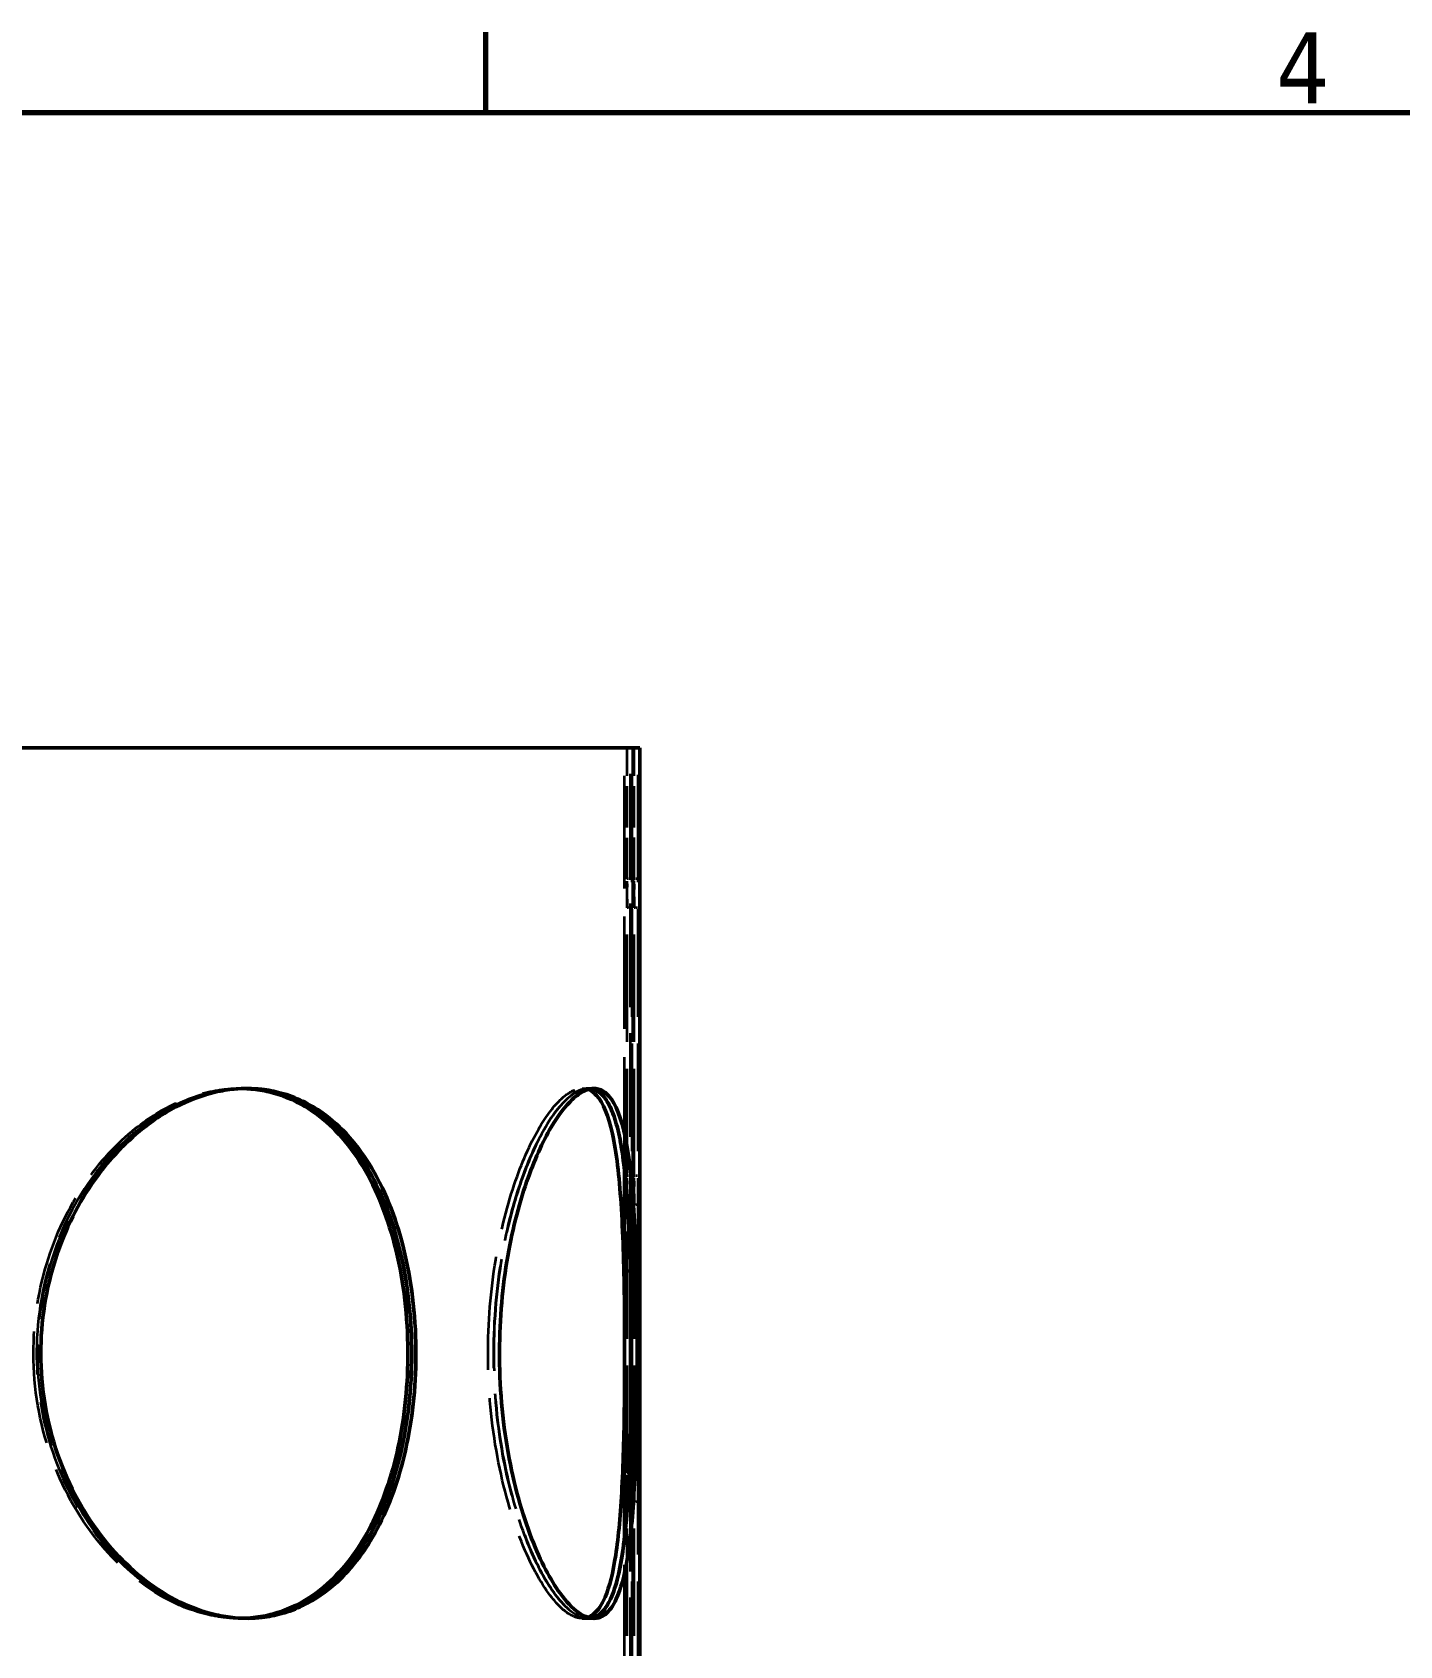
# Model space of a CAD drawing. Header units: millimetres. Extents: x 0 to 2100, y 0 to 1485.
# Drawn here: x 602.7 to 896.2, y 1105.9 to 1452.2 of the extents above; entities that cross this region are included whole.
import ezdxf

# ---------------------------------------------------------------- set-up
doc = ezdxf.new("R2010")
doc.units = ezdxf.units.MM
doc.header["$LTSCALE"] = 5
doc.linetypes.add('DASHED', pattern=[0.2067, 0.1654, -0.0413])
for name, color, linetype, lineweight in [('Border (ANSI)', 7, 'Continuous', 70), ('Hidden (ANSI)', 7, 'DASHED', 35), ('Symbol (ANSI)', 7, 'Continuous', 25), ('Visible (ANSI)', 7, 'Continuous', 50)]:
    doc.layers.add(name, color=color, linetype=linetype, lineweight=lineweight)
doc.styles.add('Note Text (ANSI)', font='tahoma.ttf')
doc.dimstyles.new('Default - mm (ANSI)$7', dxfattribs={"dimscale": 5, "dimtxt": 3.048, "dimasz": 2.5, "dimexe": 3.175, "dimexo": 1.6002, "dimgap": 0.8, "dimtad": 0, "dimtoh": 1, "dimrnd": 1e-08, "dimzin": 4, "dimdsep": 46, "dimtxsty": 'Note Text (ANSI)', "dimcen": 0.09, "dimdle": 10, "dimclrd": 256, "dimclre": 256, "dimclrt": 256, "dimadec": 1, "dimazin": 1, "dimtfac": 1, "dimtofl": 0, "dimtmove": 0, "dimatfit": 3, "dimfxl": 1, "dimtolj": 1, "dimtzin": 4, "dimlwd": -1, "dimlwe": -1, "dimarcsym": 0})

# ---------------------------------------------------------------- blocks, each defined once
blk = doc.blocks.new('Borders Default Border')
at = {"layer": 'Border (ANSI)'}
blk.add_line((140, 287), (140, 290.448), dxfattribs=at)
at = {"layer": 'Border (ANSI)', "flags": 128}
blk.add_lwpolyline([(10, 10), (10, 287), (410, 287), (410, 10), (10, 10)], dxfattribs=at)
at = {"layer": 'Border (ANSI)', "insert": (173.937, 287.4), "char_height": 3.048, "attachment_point": 7, "style": 'Note Text (ANSI)'}
blk.add_mtext('4', dxfattribs=at)

msp = doc.modelspace()

# ---------------------------------------------------------------- linework, layer by layer
at = {"layer": 'Hidden (ANSI)', "ltscale": 29.197418}
msp.add_line((729.805, 1208.094), (729.805, 1298.621), dxfattribs=at)
at = {"layer": 'Hidden (ANSI)', "ltscale": 10.730907}
msp.add_line((730.332, 1270.451), (730.332, 1298.621), dxfattribs=at)
at = {"layer": 'Hidden (ANSI)', "ltscale": 26.933689}
msp.add_line((731.053, 1187.277), (731.053, 1298.621), dxfattribs=at)
at = {"layer": 'Hidden (ANSI)', "ltscale": 27.928047}
for p, q in [((731.449, 981.121), (731.449, 1298.621)), ((732.697, 981.121), (732.697, 1298.621))]:
    msp.add_line(p, q, dxfattribs=at)
at = {"layer": 'Hidden (ANSI)', "ltscale": 10.731099}
msp.add_line((731.582, 1270.45), (731.582, 1298.621), dxfattribs=at)
at = {"layer": 'Hidden (ANSI)', "ltscale": 10.722552}
msp.add_line((731.834, 1270.473), (731.834, 1298.621), dxfattribs=at)
at = {"layer": 'Hidden (ANSI)', "ltscale": 0.476074}
for p, q in [((731.582, 1270.496), (730.332, 1270.496)), ((733.084, 1270.496), (731.834, 1270.496)), ((731.582, 1264.246), (730.332, 1264.246)), ((733.084, 1264.246), (731.834, 1264.246)), ((647.893, 1225.496), (648.776, 1225.496)), ((720.711, 1225.496), (721.919, 1225.496)), ((722.017, 1225.496), (723.225, 1225.496)), ((731.582, 1206.746), (730.332, 1206.746)), ((733.084, 1206.746), (731.834, 1206.746)), ((731.582, 1200.496), (730.332, 1200.496)), ((733.084, 1200.496), (731.834, 1200.496)), ((731.582, 1142.996), (730.332, 1142.996)), ((733.084, 1142.996), (731.834, 1142.996)), ((731.582, 1136.746), (730.332, 1136.746)), ((733.084, 1136.746), (731.834, 1136.746)), ((647.893, 1111.746), (648.776, 1111.746)), ((720.711, 1111.746), (721.919, 1111.746)), ((722.017, 1111.746), (723.225, 1111.746))]:
    msp.add_line(p, q, dxfattribs=at)
at = {"layer": 'Hidden (ANSI)', "ltscale": 27.861502}
for p, q in [((730.332, 1206.701), (730.332, 1264.291)), ((730.332, 1142.951), (730.332, 1200.541)), ((730.332, 1079.201), (730.332, 1136.791))]:
    msp.add_line(p, q, dxfattribs=at)
at = {"layer": 'Hidden (ANSI)', "ltscale": 27.861986}
for p, q in [((731.582, 1206.7), (731.582, 1264.291)), ((731.582, 1142.95), (731.582, 1200.541)), ((731.582, 1079.2), (731.582, 1136.791))]:
    msp.add_line(p, q, dxfattribs=at)
at = {"layer": 'Hidden (ANSI)', "ltscale": 27.840279}
for p, q in [((731.834, 1206.723), (731.834, 1264.269)), ((731.834, 1142.973), (731.834, 1200.519)), ((731.834, 1079.223), (731.834, 1136.769))]:
    msp.add_line(p, q, dxfattribs=at)
at = {"layer": 'Hidden (ANSI)', "ltscale": 0.394944}
for p, q in [((647.159, 1225.496), (647.893, 1225.496)), ((647.159, 1111.746), (647.893, 1111.746))]:
    msp.add_line(p, q, dxfattribs=at)
at = {"layer": 'Hidden (ANSI)', "ltscale": 27.228491}
msp.add_line((731.053, 981.121), (731.053, 1149.965), dxfattribs=at)
at = {"layer": 'Hidden (ANSI)', "ltscale": 28.645689}
msp.add_line((729.805, 981.121), (729.805, 1129.147), dxfattribs=at)
at = {"layer": 'Hidden (ANSI)', "ltscale": 7.479694}
for points, knots in [([(730.324, 1264.669), (730.323, 1264.788), (730.321, 1264.931), (730.318, 1265.226), (730.317, 1265.37), (730.314, 1265.789), (730.312, 1266.081), (730.309, 1266.782), (730.308, 1267.194), (730.309, 1267.987), (730.31, 1268.361), (730.314, 1269.03), (730.316, 1269.324), (730.321, 1269.807), (730.323, 1270), (730.326, 1270.213), (730.327, 1270.269), (730.329, 1270.382), (730.33, 1270.431), (730.331, 1270.475), (730.331, 1270.485), (730.331, 1270.495), (730.332, 1270.496), (730.332, 1270.494), (730.332, 1270.49), (730.332, 1270.471), (730.332, 1270.453), (730.332, 1270.361), (730.331, 1270.248), (730.329, 1269.907), (730.328, 1269.663), (730.324, 1269.057), (730.323, 1268.694), (730.32, 1267.912), (730.32, 1267.501), (730.321, 1266.711), (730.322, 1266.34), (730.324, 1265.677), (730.326, 1265.387), (730.329, 1264.911), (730.33, 1264.722), (730.331, 1264.516), (730.331, 1264.463), (730.332, 1264.354), (730.332, 1264.308), (730.332, 1264.265), (730.332, 1264.256), (730.332, 1264.246), (730.332, 1264.245), (730.331, 1264.248), (730.331, 1264.252), (730.331, 1264.271), (730.33, 1264.291), (730.328, 1264.387), (730.326, 1264.505), (730.324, 1264.669)], [-1.5739201, -1.5739201, -1.5739201, -1.5739201, -1.516799, -1.516799, -1.4706791, -1.4706791, -1.3922619, -1.3922619, -1.2935234, -1.2935234, -1.2015037, -1.2015037, -1.1159067, -1.1159067, -1.0378011, -1.0378011, -1.0041542, -1.0041542, -0.9563759, -0.9563759, -0.9330159, -0.9330159, -0.9151052, -0.9151052, -0.8958833, -0.8958833, -0.8662181, -0.8662181, -0.790449, -0.790449, -0.6994733, -0.6994733, -0.6012641, -0.6012641, -0.5028092, -0.5028092, -0.4110297, -0.4110297, -0.3256897, -0.3256897, -0.2479053, -0.2479053, -0.2152511, -0.2152511, -0.168594, -0.168594, -0.1454746, -0.1454746, -0.1276001, -0.1276001, -0.1082714, -0.1082714, -0.0781478, -0.0781478, 0, 0, 0, 0]), ([(731.574, 1264.674), (731.576, 1264.571), (731.577, 1264.485), (731.579, 1264.354), (731.58, 1264.308), (731.581, 1264.265), (731.581, 1264.256), (731.581, 1264.246), (731.582, 1264.245), (731.582, 1264.247), (731.582, 1264.251), (731.582, 1264.266), (731.582, 1264.283), (731.582, 1264.36), (731.582, 1264.451), (731.58, 1264.741), (731.578, 1264.962), (731.575, 1265.525), (731.573, 1265.873), (731.571, 1266.641), (731.57, 1267.055), (731.57, 1267.856), (731.571, 1268.236), (731.574, 1268.923), (731.575, 1269.228), (731.578, 1269.734), (731.579, 1269.939), (731.581, 1270.174), (731.581, 1270.239), (731.582, 1270.369), (731.582, 1270.424), (731.582, 1270.473), (731.582, 1270.484), (731.582, 1270.494), (731.582, 1270.496), (731.581, 1270.495), (731.581, 1270.492), (731.581, 1270.478), (731.58, 1270.464), (731.579, 1270.398), (731.578, 1270.322), (731.574, 1270.062), (731.571, 1269.844), (731.566, 1269.287), (731.564, 1268.946), (731.56, 1268.185), (731.559, 1267.772), (731.559, 1266.966), (731.56, 1266.582), (731.563, 1265.884), (731.565, 1265.574), (731.57, 1265.054), (731.572, 1264.842), (731.574, 1264.674)], [-1.574175, -1.574175, -1.574175, -1.574175, -1.5250256, -1.5250256, -1.4783882, -1.4783882, -1.4553332, -1.4553332, -1.4375318, -1.4375318, -1.4206414, -1.4206414, -1.3927115, -1.3927115, -1.3253657, -1.3253657, -1.237401, -1.237401, -1.1396663, -1.1396663, -1.0400621, -1.0400621, -0.9473249, -0.9473249, -0.8609709, -0.8609709, -0.7819319, -0.7819319, -0.7451662, -0.7451662, -0.6939614, -0.6939614, -0.6699445, -0.6699445, -0.6519862, -0.6519862, -0.6353735, -0.6353735, -0.6088391, -0.6088391, -0.5483068, -0.5483068, -0.4571966, -0.4571966, -0.3597265, -0.3597265, -0.2595799, -0.2595799, -0.1664046, -0.1664046, -0.0795966, -0.0795966, 0, 0, 0, 0]), ([(731.828, 1264.61), (731.827, 1264.724), (731.825, 1264.862), (731.823, 1265.148), (731.821, 1265.288), (731.818, 1265.693), (731.817, 1265.977), (731.814, 1266.668), (731.813, 1267.081), (731.813, 1267.88), (731.814, 1268.26), (731.818, 1268.943), (731.82, 1269.246), (731.824, 1269.748), (731.826, 1269.95), (731.829, 1270.181), (731.83, 1270.244), (731.832, 1270.371), (731.832, 1270.425), (731.833, 1270.473), (731.834, 1270.484), (731.834, 1270.495), (731.834, 1270.496), (731.834, 1270.495), (731.834, 1270.491), (731.834, 1270.474), (731.834, 1270.457), (731.834, 1270.375), (731.833, 1270.278), (731.831, 1269.972), (731.829, 1269.743), (731.826, 1269.166), (731.824, 1268.813), (731.822, 1268.04), (731.821, 1267.627), (731.821, 1266.83), (731.822, 1266.452), (731.825, 1265.773), (731.827, 1265.473), (731.83, 1264.976), (731.831, 1264.776), (731.833, 1264.55), (731.833, 1264.49), (731.834, 1264.367), (731.834, 1264.315), (731.834, 1264.268), (731.834, 1264.257), (731.834, 1264.247), (731.834, 1264.245), (731.834, 1264.247), (731.834, 1264.251), (731.833, 1264.268), (731.833, 1264.286), (731.832, 1264.37), (731.83, 1264.471), (731.828, 1264.61)], [-1.5738944, -1.5738944, -1.5738944, -1.5738944, -1.5157324, -1.5157324, -1.4695878, -1.4695878, -1.3920434, -1.3920434, -1.2926019, -1.2926019, -1.1999991, -1.1999991, -1.1137878, -1.1137878, -1.0349266, -1.0349266, -0.9987315, -0.9987315, -0.9481683, -0.9481683, -0.9242967, -0.9242967, -0.9063761, -0.9063761, -0.8875026, -0.8875026, -0.8590601, -0.8590601, -0.789069, -0.789069, -0.7000469, -0.7000469, -0.6021463, -0.6021463, -0.5029157, -0.5029157, -0.410486, -0.410486, -0.3244552, -0.3244552, -0.2458173, -0.2458173, -0.2103621, -0.2103621, -0.16062, -0.16062, -0.1369193, -0.1369193, -0.119028, -0.119028, -0.1000918, -0.1000918, -0.0713761, -0.0713761, 0, 0, 0, 0]), ([(730.324, 1200.919), (730.323, 1201.038), (730.321, 1201.181), (730.318, 1201.476), (730.317, 1201.62), (730.314, 1202.039), (730.312, 1202.331), (730.309, 1203.032), (730.308, 1203.444), (730.309, 1204.237), (730.31, 1204.611), (730.314, 1205.28), (730.316, 1205.574), (730.321, 1206.057), (730.323, 1206.25), (730.326, 1206.463), (730.327, 1206.519), (730.329, 1206.632), (730.33, 1206.681), (730.331, 1206.725), (730.331, 1206.735), (730.331, 1206.745), (730.332, 1206.746), (730.332, 1206.744), (730.332, 1206.74), (730.332, 1206.721), (730.332, 1206.703), (730.332, 1206.611), (730.331, 1206.498), (730.329, 1206.157), (730.328, 1205.913), (730.324, 1205.307), (730.323, 1204.944), (730.32, 1204.162), (730.32, 1203.751), (730.321, 1202.961), (730.322, 1202.59), (730.324, 1201.927), (730.326, 1201.637), (730.329, 1201.161), (730.33, 1200.972), (730.331, 1200.766), (730.331, 1200.713), (730.332, 1200.604), (730.332, 1200.558), (730.332, 1200.515), (730.332, 1200.506), (730.332, 1200.496), (730.332, 1200.495), (730.331, 1200.498), (730.331, 1200.502), (730.331, 1200.521), (730.33, 1200.541), (730.328, 1200.637), (730.326, 1200.755), (730.324, 1200.919)], [-1.5739201, -1.5739201, -1.5739201, -1.5739201, -1.516799, -1.516799, -1.4706791, -1.4706791, -1.3922619, -1.3922619, -1.2935234, -1.2935234, -1.2015037, -1.2015037, -1.1159067, -1.1159067, -1.0378011, -1.0378011, -1.0041542, -1.0041542, -0.9563759, -0.9563759, -0.9330159, -0.9330159, -0.9151052, -0.9151052, -0.8958833, -0.8958833, -0.8662181, -0.8662181, -0.790449, -0.790449, -0.6994733, -0.6994733, -0.6012641, -0.6012641, -0.5028092, -0.5028092, -0.4110297, -0.4110297, -0.3256897, -0.3256897, -0.2479053, -0.2479053, -0.2152511, -0.2152511, -0.168594, -0.168594, -0.1454746, -0.1454746, -0.1276001, -0.1276001, -0.1082714, -0.1082714, -0.0781478, -0.0781478, 0, 0, 0, 0]), ([(731.574, 1200.924), (731.576, 1200.821), (731.577, 1200.735), (731.579, 1200.604), (731.58, 1200.558), (731.581, 1200.515), (731.581, 1200.506), (731.581, 1200.496), (731.582, 1200.495), (731.582, 1200.497), (731.582, 1200.501), (731.582, 1200.516), (731.582, 1200.533), (731.582, 1200.61), (731.582, 1200.701), (731.58, 1200.991), (731.578, 1201.212), (731.575, 1201.775), (731.573, 1202.123), (731.571, 1202.891), (731.57, 1203.305), (731.57, 1204.106), (731.571, 1204.486), (731.574, 1205.173), (731.575, 1205.478), (731.578, 1205.984), (731.579, 1206.189), (731.581, 1206.424), (731.581, 1206.489), (731.582, 1206.619), (731.582, 1206.674), (731.582, 1206.723), (731.582, 1206.734), (731.582, 1206.744), (731.582, 1206.746), (731.581, 1206.745), (731.581, 1206.742), (731.581, 1206.728), (731.58, 1206.714), (731.579, 1206.648), (731.578, 1206.572), (731.574, 1206.312), (731.571, 1206.094), (731.566, 1205.537), (731.564, 1205.196), (731.56, 1204.435), (731.559, 1204.022), (731.559, 1203.216), (731.56, 1202.832), (731.563, 1202.134), (731.565, 1201.824), (731.57, 1201.304), (731.572, 1201.092), (731.574, 1200.924)], [-1.574175, -1.574175, -1.574175, -1.574175, -1.5250256, -1.5250256, -1.4783882, -1.4783882, -1.4553332, -1.4553332, -1.4375318, -1.4375318, -1.4206414, -1.4206414, -1.3927115, -1.3927115, -1.3253657, -1.3253657, -1.237401, -1.237401, -1.1396663, -1.1396663, -1.0400621, -1.0400621, -0.9473249, -0.9473249, -0.8609709, -0.8609709, -0.7819319, -0.7819319, -0.7451662, -0.7451662, -0.6939614, -0.6939614, -0.6699445, -0.6699445, -0.6519862, -0.6519862, -0.6353735, -0.6353735, -0.6088391, -0.6088391, -0.5483068, -0.5483068, -0.4571966, -0.4571966, -0.3597265, -0.3597265, -0.2595799, -0.2595799, -0.1664046, -0.1664046, -0.0795966, -0.0795966, 0, 0, 0, 0]), ([(731.828, 1200.86), (731.827, 1200.974), (731.825, 1201.112), (731.823, 1201.398), (731.821, 1201.538), (731.818, 1201.943), (731.817, 1202.227), (731.814, 1202.918), (731.813, 1203.331), (731.813, 1204.13), (731.814, 1204.51), (731.818, 1205.193), (731.82, 1205.496), (731.824, 1205.998), (731.826, 1206.2), (731.829, 1206.431), (731.83, 1206.494), (731.832, 1206.621), (731.832, 1206.675), (731.833, 1206.723), (731.834, 1206.734), (731.834, 1206.745), (731.834, 1206.746), (731.834, 1206.745), (731.834, 1206.741), (731.834, 1206.724), (731.834, 1206.707), (731.834, 1206.625), (731.833, 1206.528), (731.831, 1206.222), (731.829, 1205.993), (731.826, 1205.416), (731.824, 1205.063), (731.822, 1204.29), (731.821, 1203.877), (731.821, 1203.08), (731.822, 1202.702), (731.825, 1202.023), (731.827, 1201.723), (731.83, 1201.226), (731.831, 1201.026), (731.833, 1200.8), (731.833, 1200.74), (731.834, 1200.617), (731.834, 1200.565), (731.834, 1200.518), (731.834, 1200.507), (731.834, 1200.497), (731.834, 1200.495), (731.834, 1200.497), (731.834, 1200.501), (731.833, 1200.518), (731.833, 1200.536), (731.832, 1200.62), (731.83, 1200.721), (731.828, 1200.86)], [-1.5738944, -1.5738944, -1.5738944, -1.5738944, -1.5157324, -1.5157324, -1.4695878, -1.4695878, -1.3920434, -1.3920434, -1.2926019, -1.2926019, -1.1999991, -1.1999991, -1.1137878, -1.1137878, -1.0349266, -1.0349266, -0.9987315, -0.9987315, -0.9481683, -0.9481683, -0.9242967, -0.9242967, -0.9063761, -0.9063761, -0.8875026, -0.8875026, -0.8590601, -0.8590601, -0.789069, -0.789069, -0.7000469, -0.7000469, -0.6021463, -0.6021463, -0.5029157, -0.5029157, -0.410486, -0.410486, -0.3244552, -0.3244552, -0.2458173, -0.2458173, -0.2103621, -0.2103621, -0.16062, -0.16062, -0.1369193, -0.1369193, -0.119028, -0.119028, -0.1000918, -0.1000918, -0.0713761, -0.0713761, 0, 0, 0, 0]), ([(730.324, 1137.169), (730.323, 1137.288), (730.321, 1137.431), (730.318, 1137.726), (730.317, 1137.87), (730.314, 1138.289), (730.312, 1138.581), (730.309, 1139.282), (730.308, 1139.694), (730.309, 1140.487), (730.31, 1140.861), (730.314, 1141.53), (730.316, 1141.824), (730.321, 1142.307), (730.323, 1142.5), (730.326, 1142.713), (730.327, 1142.769), (730.329, 1142.882), (730.33, 1142.931), (730.331, 1142.975), (730.331, 1142.985), (730.331, 1142.995), (730.332, 1142.996), (730.332, 1142.994), (730.332, 1142.99), (730.332, 1142.971), (730.332, 1142.953), (730.332, 1142.861), (730.331, 1142.748), (730.329, 1142.407), (730.328, 1142.163), (730.324, 1141.557), (730.323, 1141.194), (730.32, 1140.412), (730.32, 1140.001), (730.321, 1139.211), (730.322, 1138.84), (730.324, 1138.177), (730.326, 1137.887), (730.329, 1137.411), (730.33, 1137.222), (730.331, 1137.016), (730.331, 1136.963), (730.332, 1136.854), (730.332, 1136.808), (730.332, 1136.765), (730.332, 1136.756), (730.332, 1136.746), (730.332, 1136.745), (730.331, 1136.748), (730.331, 1136.752), (730.331, 1136.771), (730.33, 1136.791), (730.328, 1136.887), (730.326, 1137.005), (730.324, 1137.169)], [-1.5739201, -1.5739201, -1.5739201, -1.5739201, -1.516799, -1.516799, -1.4706791, -1.4706791, -1.3922619, -1.3922619, -1.2935234, -1.2935234, -1.2015037, -1.2015037, -1.1159067, -1.1159067, -1.0378011, -1.0378011, -1.0041542, -1.0041542, -0.9563759, -0.9563759, -0.9330159, -0.9330159, -0.9151052, -0.9151052, -0.8958833, -0.8958833, -0.8662181, -0.8662181, -0.790449, -0.790449, -0.6994733, -0.6994733, -0.6012641, -0.6012641, -0.5028092, -0.5028092, -0.4110297, -0.4110297, -0.3256897, -0.3256897, -0.2479053, -0.2479053, -0.2152511, -0.2152511, -0.168594, -0.168594, -0.1454746, -0.1454746, -0.1276001, -0.1276001, -0.1082714, -0.1082714, -0.0781478, -0.0781478, 0, 0, 0, 0]), ([(731.574, 1137.174), (731.576, 1137.071), (731.577, 1136.985), (731.579, 1136.854), (731.58, 1136.808), (731.581, 1136.765), (731.581, 1136.756), (731.581, 1136.746), (731.582, 1136.745), (731.582, 1136.747), (731.582, 1136.751), (731.582, 1136.766), (731.582, 1136.783), (731.582, 1136.86), (731.582, 1136.951), (731.58, 1137.241), (731.578, 1137.462), (731.575, 1138.025), (731.573, 1138.373), (731.571, 1139.141), (731.57, 1139.555), (731.57, 1140.356), (731.571, 1140.736), (731.574, 1141.423), (731.575, 1141.728), (731.578, 1142.234), (731.579, 1142.439), (731.581, 1142.674), (731.581, 1142.739), (731.582, 1142.869), (731.582, 1142.924), (731.582, 1142.973), (731.582, 1142.984), (731.582, 1142.994), (731.582, 1142.996), (731.581, 1142.995), (731.581, 1142.992), (731.581, 1142.978), (731.58, 1142.964), (731.579, 1142.898), (731.578, 1142.822), (731.574, 1142.562), (731.571, 1142.344), (731.566, 1141.787), (731.564, 1141.446), (731.56, 1140.685), (731.559, 1140.272), (731.559, 1139.466), (731.56, 1139.082), (731.563, 1138.384), (731.565, 1138.074), (731.57, 1137.554), (731.572, 1137.342), (731.574, 1137.174)], [-1.574175, -1.574175, -1.574175, -1.574175, -1.5250256, -1.5250256, -1.4783882, -1.4783882, -1.4553332, -1.4553332, -1.4375318, -1.4375318, -1.4206414, -1.4206414, -1.3927115, -1.3927115, -1.3253657, -1.3253657, -1.237401, -1.237401, -1.1396663, -1.1396663, -1.0400621, -1.0400621, -0.9473249, -0.9473249, -0.8609709, -0.8609709, -0.7819319, -0.7819319, -0.7451662, -0.7451662, -0.6939614, -0.6939614, -0.6699445, -0.6699445, -0.6519862, -0.6519862, -0.6353735, -0.6353735, -0.6088391, -0.6088391, -0.5483068, -0.5483068, -0.4571966, -0.4571966, -0.3597265, -0.3597265, -0.2595799, -0.2595799, -0.1664046, -0.1664046, -0.0795966, -0.0795966, 0, 0, 0, 0]), ([(731.828, 1137.11), (731.827, 1137.224), (731.825, 1137.362), (731.823, 1137.648), (731.821, 1137.788), (731.818, 1138.193), (731.817, 1138.477), (731.814, 1139.168), (731.813, 1139.581), (731.813, 1140.38), (731.814, 1140.76), (731.818, 1141.443), (731.82, 1141.746), (731.824, 1142.248), (731.826, 1142.45), (731.829, 1142.681), (731.83, 1142.744), (731.832, 1142.871), (731.832, 1142.925), (731.833, 1142.973), (731.834, 1142.984), (731.834, 1142.995), (731.834, 1142.996), (731.834, 1142.995), (731.834, 1142.991), (731.834, 1142.974), (731.834, 1142.957), (731.834, 1142.875), (731.833, 1142.778), (731.831, 1142.472), (731.829, 1142.243), (731.826, 1141.666), (731.824, 1141.313), (731.822, 1140.54), (731.821, 1140.127), (731.821, 1139.33), (731.822, 1138.952), (731.825, 1138.273), (731.827, 1137.973), (731.83, 1137.476), (731.831, 1137.276), (731.833, 1137.05), (731.833, 1136.99), (731.834, 1136.867), (731.834, 1136.815), (731.834, 1136.768), (731.834, 1136.757), (731.834, 1136.747), (731.834, 1136.745), (731.834, 1136.747), (731.834, 1136.751), (731.833, 1136.768), (731.833, 1136.786), (731.832, 1136.87), (731.83, 1136.971), (731.828, 1137.11)], [-1.5738944, -1.5738944, -1.5738944, -1.5738944, -1.5157324, -1.5157324, -1.4695878, -1.4695878, -1.3920434, -1.3920434, -1.2926019, -1.2926019, -1.1999991, -1.1999991, -1.1137878, -1.1137878, -1.0349266, -1.0349266, -0.9987315, -0.9987315, -0.9481683, -0.9481683, -0.9242967, -0.9242967, -0.9063761, -0.9063761, -0.8875026, -0.8875026, -0.8590601, -0.8590601, -0.789069, -0.789069, -0.7000469, -0.7000469, -0.6021463, -0.6021463, -0.5029157, -0.5029157, -0.410486, -0.410486, -0.3244552, -0.3244552, -0.2458173, -0.2458173, -0.2103621, -0.2103621, -0.16062, -0.16062, -0.1369193, -0.1369193, -0.119028, -0.119028, -0.1000918, -0.1000918, -0.0713761, -0.0713761, 0, 0, 0, 0])]:
    msp.add_open_spline(points, degree=3, knots=knots, dxfattribs=at)
at = {"layer": 'Hidden (ANSI)', "ltscale": 3.278419}
for points in [[(733.084, 1270.472), (733.084, 1270.481), (733.084, 1270.487), (733.084, 1270.495), (733.084, 1270.497), (733.084, 1270.494), (733.084, 1270.491), (733.083, 1270.475), (733.083, 1270.459), (733.082, 1270.382), (733.08, 1270.291), (733.077, 1270.001), (733.074, 1269.78), (733.069, 1269.218), (733.067, 1268.87), (733.064, 1268.102), (733.063, 1267.688), (733.063, 1266.887), (733.064, 1266.507), (733.067, 1265.82), (733.07, 1265.515), (733.074, 1265.009), (733.076, 1264.804), (733.078, 1264.643)], [(733.084, 1206.722), (733.084, 1206.731), (733.084, 1206.737), (733.084, 1206.745), (733.084, 1206.747), (733.084, 1206.744), (733.084, 1206.741), (733.083, 1206.725), (733.083, 1206.709), (733.082, 1206.632), (733.08, 1206.541), (733.077, 1206.251), (733.074, 1206.03), (733.069, 1205.468), (733.067, 1205.12), (733.064, 1204.352), (733.063, 1203.938), (733.063, 1203.137), (733.064, 1202.757), (733.067, 1202.07), (733.07, 1201.765), (733.074, 1201.259), (733.076, 1201.054), (733.078, 1200.893)], [(733.084, 1142.972), (733.084, 1142.981), (733.084, 1142.987), (733.084, 1142.995), (733.084, 1142.997), (733.084, 1142.994), (733.084, 1142.991), (733.083, 1142.975), (733.083, 1142.959), (733.082, 1142.882), (733.08, 1142.791), (733.077, 1142.501), (733.074, 1142.28), (733.069, 1141.718), (733.067, 1141.37), (733.064, 1140.602), (733.063, 1140.188), (733.063, 1139.387), (733.064, 1139.007), (733.067, 1138.32), (733.07, 1138.015), (733.074, 1137.509), (733.076, 1137.304), (733.078, 1137.143)]]:
    msp.add_open_spline(points, degree=3, knots=[-0.69012171, -0.69012171, -0.69012171, -0.69012171, -0.67313885, -0.67313885, -0.65543642, -0.65543642, -0.63862101, -0.63862101, -0.61076732, -0.61076732, -0.5433703, -0.5433703, -0.45547943, -0.45547943, -0.35775197, -0.35775197, -0.25813573, -0.25813573, -0.16539174, -0.16539174, -0.079035, -0.079035, 0, 0, 0, 0], dxfattribs=at)
at = {"layer": 'Hidden (ANSI)', "ltscale": 0.145312}
for points in [[(733.084, 1264.246), (733.084, 1264.246), (733.084, 1264.246), (733.084, 1264.247), (733.084, 1264.252), (733.084, 1264.262), (733.084, 1264.265), (733.084, 1264.269)], [(733.084, 1200.496), (733.084, 1200.496), (733.084, 1200.496), (733.084, 1200.497), (733.084, 1200.502), (733.084, 1200.512), (733.084, 1200.515), (733.084, 1200.519)], [(733.084, 1136.746), (733.084, 1136.746), (733.084, 1136.746), (733.084, 1136.747), (733.084, 1136.752), (733.084, 1136.762), (733.084, 1136.765), (733.084, 1136.769)]]:
    msp.add_open_spline(points, degree=3, knots=[-1.446684413, -1.446684413, -1.446684413, -1.446684413, -1.442671305, -1.442671305, -1.423559444, -1.423559444, -1.416142839, -1.416142839, -1.416142839, -1.416142839], dxfattribs=at)
at = {"layer": 'Hidden (ANSI)', "ltscale": 29.255062}
msp.add_open_spline([(647.965, 1111.757), (647.712, 1111.75), (647.459, 1111.746), (646.222, 1111.744), (645.232, 1111.794), (642.838, 1112.035), (641.431, 1112.277), (636.911, 1113.373), (633.808, 1114.609), (625.988, 1118.984), (621.455, 1122.779), (613.18, 1132.603), (609.607, 1138.712), (604.537, 1152.309), (603.11, 1159.673), (602.793, 1174.214), (603.761, 1181.222), (607.657, 1194.114), (610.444, 1199.93), (617.092, 1209.707), (620.805, 1213.729), (627.745, 1219.244), (630.79, 1221.114), (635.635, 1223.289), (637.38, 1223.917), (640.666, 1224.811), (642.202, 1225.111), (644.755, 1225.413), (645.774, 1225.48), (647.181, 1225.498), (647.574, 1225.495), (647.965, 1225.484)], degree=3, knots=[-26.1662101, -26.1662101, -26.1662101, -26.1662101, -26.079907, -26.079907, -25.7459322, -25.7459322, -25.2761116, -25.2761116, -24.2384199, -24.2384199, -22.5915278, -22.5915278, -20.8076176, -20.8076176, -19.0093094, -19.0093094, -17.3174902, -17.3174902, -15.7154257, -15.7154257, -14.247865, -14.247865, -13.195921, -13.195921, -12.6123556, -12.6123556, -12.0998982, -12.0998982, -11.7566612, -11.7566612, -11.623023, -11.623023, -11.623023, -11.623023], dxfattribs=at)
at = {"layer": 'Hidden (ANSI)', "ltscale": 29.089216}
msp.add_open_spline([(648.334, 1225.492), (648.161, 1225.495), (647.988, 1225.496), (646.826, 1225.493), (645.83, 1225.439), (643.398, 1225.182), (641.959, 1224.926), (637.245, 1223.75), (633.985, 1222.402), (626.042, 1217.767), (621.545, 1213.879), (613.371, 1203.881), (609.867, 1197.691), (604.986, 1184.004), (603.666, 1176.641), (603.546, 1162.138), (604.605, 1155.165), (608.655, 1142.378), (611.504, 1136.628), (618.237, 1127.002), (621.973, 1123.06), (628.869, 1117.729), (631.847, 1115.945), (636.588, 1113.864), (638.302, 1113.261), (641.531, 1112.401), (643.044, 1112.112), (645.565, 1111.822), (646.577, 1111.758), (647.833, 1111.745), (648.084, 1111.745), (648.334, 1111.749)], degree=3, knots=[-26.1434483, -26.1434483, -26.1434483, -26.1434483, -26.0846693, -26.0846693, -25.749538, -25.749538, -25.2697331, -25.2697331, -24.1795499, -24.1795499, -22.5335302, -22.5335302, -20.7470034, -20.7470034, -18.9553223, -18.9553223, -17.2671997, -17.2671997, -15.6695398, -15.6695398, -14.2085529, -14.2085529, -13.1837638, -13.1837638, -12.6118256, -12.6118256, -12.1080208, -12.1080208, -11.7676395, -11.7676395, -11.6826282, -11.6826282, -11.6826282, -11.6826282], dxfattribs=at)
at = {"layer": 'Hidden (ANSI)', "ltscale": 26.664738}
msp.add_open_spline([(668.997, 1121.188), (671.601, 1123.929), (673.902, 1127.201), (677.478, 1133.937), (678.858, 1137.233), (682.002, 1146.85), (683.286, 1153.536), (684.43, 1167.567), (684.252, 1174.77), (682.43, 1188.346), (680.873, 1194.613), (676.607, 1205.466), (674.013, 1210.073), (668.305, 1217.074), (665.364, 1219.674), (659.687, 1223.057), (657.091, 1224.118), (653.133, 1225.057), (651.866, 1225.264), (649.63, 1225.468), (648.671, 1225.505), (646.699, 1225.482), (645.687, 1225.417), (643.159, 1225.123), (641.64, 1224.83), (636.456, 1223.437), (632.816, 1221.788), (624.764, 1216.569), (620.511, 1212.609), (612.69, 1202.449), (609.339, 1196.117), (604.833, 1182.274), (603.716, 1174.908), (603.962, 1160.475), (605.185, 1153.566), (609.5, 1140.983), (612.447, 1135.361), (619.299, 1126.024), (623.058, 1122.233), (629.831, 1117.244), (632.667, 1115.617), (637.86, 1113.422), (640.188, 1112.712), (643.718, 1112.045), (644.922, 1111.89), (647.073, 1111.747), (648.022, 1111.73), (650.015, 1111.795), (651.056, 1111.888), (653.757, 1112.287), (655.394, 1112.687), (661.425, 1114.778), (665.469, 1117.473), (668.997, 1121.188)], degree=3, knots=[-28.7171516, -28.7171516, -28.7171516, -28.7171516, -27.5195442, -27.5195442, -26.5469972, -26.5469972, -24.8618619, -24.8618619, -23.1440092, -23.1440092, -21.5108792, -21.5108792, -19.9962816, -19.9962816, -18.7236038, -18.7236038, -17.7593838, -17.7593838, -17.3164361, -17.3164361, -16.9887884, -16.9887884, -16.6478683, -16.6478683, -16.1412026, -16.1412026, -14.9185293, -14.9185293, -13.3255258, -13.3255258, -11.5359928, -11.5359928, -9.7545432, -9.7545432, -8.0726422, -8.0726422, -6.4843261, -6.4843261, -5.0366149, -5.0366149, -4.0639944, -4.0639944, -3.2884008, -3.2884008, -2.8854037, -2.8854037, -2.5638163, -2.5638163, -2.2053202, -2.2053202, -1.6227534, -1.6227534, 0, 0, 0, 0], dxfattribs=at)
at = {"layer": 'Hidden (ANSI)', "ltscale": 26.665157}
msp.add_open_spline([(712.518, 1216.702), (710.992, 1214.034), (709.508, 1210.824), (707.061, 1204.201), (706.059, 1200.964), (703.69, 1191.535), (702.607, 1184.97), (701.542, 1171.038), (701.613, 1163.802), (702.924, 1150.106), (704.09, 1143.756), (707.072, 1132.695), (708.813, 1127.973), (712.31, 1120.651), (714.015, 1117.885), (716.916, 1114.354), (718.117, 1113.259), (719.812, 1112.25), (720.349, 1112.019), (721.242, 1111.788), (721.607, 1111.742), (722.321, 1111.75), (722.671, 1111.806), (723.498, 1112.068), (723.963, 1112.329), (725.414, 1113.537), (726.291, 1114.926), (728.151, 1119.675), (728.96, 1123.629), (730.171, 1133.744), (730.532, 1139.972), (730.972, 1153.703), (731.053, 1161.067), (731.055, 1175.552), (730.983, 1182.508), (730.613, 1195.241), (730.327, 1200.956), (729.403, 1210.506), (728.801, 1214.408), (727.402, 1219.645), (726.726, 1221.387), (725.309, 1223.723), (724.615, 1224.476), (723.465, 1225.178), (723.059, 1225.339), (722.305, 1225.492), (721.963, 1225.511), (721.224, 1225.453), (720.826, 1225.364), (719.764, 1224.983), (719.087, 1224.601), (716.497, 1222.638), (714.486, 1220.142), (712.518, 1216.702)], degree=3, knots=[-28.7177794, -28.7177794, -28.7177794, -28.7177794, -27.5145824, -27.5145824, -26.5455967, -26.5455967, -24.8775303, -24.8775303, -23.1534058, -23.1534058, -21.5146599, -21.5146599, -19.9913576, -19.9913576, -18.6721392, -18.6721392, -17.7119101, -17.7119101, -17.2504353, -17.2504353, -16.9191098, -16.9191098, -16.5831333, -16.5831333, -16.0993744, -16.0993744, -14.99018, -14.99018, -13.3342022, -13.3342022, -11.5468477, -11.5468477, -9.7580904, -9.7580904, -8.0717982, -8.0717982, -6.4766361, -6.4766361, -5.0189502, -5.0189502, -4.0084067, -4.0084067, -3.208274, -3.208274, -2.799739, -2.799739, -2.4773776, -2.4773776, -2.1217913, -2.1217913, -1.5520503, -1.5520503, 0, 0, 0, 0], dxfattribs=at)
at = {"layer": 'Hidden (ANSI)', "ltscale": 14.008986}
msp.add_open_spline([(711.361, 1216.803), (712.84, 1219.369), (714.345, 1221.407), (716.774, 1223.83), (717.719, 1224.535), (719.098, 1225.199), (719.559, 1225.353), (720.365, 1225.496), (720.715, 1225.512), (721.352, 1225.452), (721.641, 1225.388), (721.922, 1225.288)], degree=3, knots=[-28.7248146, -28.7248146, -28.7248146, -28.7248146, -27.5607519, -27.5607519, -26.788277, -26.788277, -26.3848074, -26.3848074, -26.0617894, -26.0617894, -25.780737, -25.780737, -25.780737, -25.780737], dxfattribs=at)
at = {"layer": 'Hidden (ANSI)', "ltscale": 12.760015}
msp.add_open_spline([(722.612, 1225.448), (722.326, 1225.495), (722.033, 1225.507), (721.346, 1225.457), (720.948, 1225.372), (719.893, 1225.006), (719.224, 1224.638), (716.698, 1222.773), (714.751, 1220.425), (712.837, 1217.19)], degree=3, knots=[-2.6832058, -2.6832058, -2.6832058, -2.6832058, -2.4109166, -2.4109166, -2.0577855, -2.0577855, -1.4981366, -1.4981366, 0, 0, 0, 0], dxfattribs=at)
at = {"layer": 'Hidden (ANSI)', "ltscale": 29.429911}
msp.add_open_spline([(721.922, 1111.953), (721.877, 1111.938), (721.832, 1111.923), (721.448, 1111.803), (721.097, 1111.748), (720.383, 1111.743), (720.02, 1111.791), (719.123, 1112.025), (718.582, 1112.261), (716.814, 1113.322), (715.54, 1114.511), (712.134, 1118.785), (709.993, 1122.556), (705.933, 1132.334), (704.083, 1138.413), (701.4, 1151.976), (700.61, 1159.338), (700.402, 1173.89), (700.907, 1180.909), (702.93, 1193.838), (704.372, 1199.678), (707.688, 1209.51), (709.494, 1213.561), (711.361, 1216.803)], degree=3, knots=[-12.1951805, -12.1951805, -12.1951805, -12.1951805, -12.1504949, -12.1504949, -11.8140491, -11.8140491, -11.484229, -11.484229, -11.0190412, -11.0190412, -10.0035191, -10.0035191, -8.3502417, -8.3502417, -6.5671985, -6.5671985, -4.7667953, -4.7667953, -3.0738818, -3.0738818, -1.4700952, -1.4700952, 0, 0, 0, 0], dxfattribs=at)
at = {"layer": 'Hidden (ANSI)', "ltscale": 29.082504}
msp.add_open_spline([(712.837, 1217.19), (711.303, 1214.598), (709.806, 1211.459), (707.332, 1204.973), (706.316, 1201.806), (703.904, 1192.592), (702.775, 1186.17), (701.567, 1172.37), (701.559, 1165.11), (702.742, 1151.304), (703.859, 1144.876), (706.78, 1133.616), (708.51, 1128.78), (712.061, 1121.136), (713.834, 1118.202), (716.843, 1114.483), (718.081, 1113.337), (719.829, 1112.28), (720.381, 1112.037), (721.295, 1111.795), (721.666, 1111.745), (722.224, 1111.746), (722.42, 1111.762), (722.612, 1111.793)], degree=3, knots=[-28.7174002, -28.7174002, -28.7174002, -28.7174002, -27.5169226, -27.5169226, -26.5558875, -26.5558875, -24.9103488, -24.9103488, -23.1807099, -23.1807099, -21.5364475, -21.5364475, -20.0042662, -20.0042662, -18.6383413, -18.6383413, -17.6567492, -17.6567492, -17.186818, -17.186818, -16.8538558, -16.8538558, -16.6707651, -16.6707651, -16.6707651, -16.6707651], dxfattribs=at)
at = {"layer": 'Hidden (ANSI)', "ltscale": 4.194114}
msp.add_open_spline([(729.807, 1174.117), (729.83, 1170.463), (729.829, 1166.783), (729.806, 1163.125)], degree=3, dxfattribs=at)
at = {"layer": 'Visible (ANSI)'}
for p, q in [((733.084, 1270.472), (733.084, 1298.621)), ((733.084, 1206.722), (733.084, 1264.269)), ((729.805, 1129.147), (729.805, 1208.094)), ((733.084, 1142.972), (733.084, 1200.519)), ((731.053, 1149.965), (731.053, 1187.277)), ((733.084, 1079.222), (733.084, 1136.769))]:
    msp.add_line(p, q, dxfattribs=at)
for points, knots in [([(733.084, 1298.621), (733.084, 1298.621), (730.555, 1298.621), (725.548, 1298.621), (717.711, 1298.621), (703.783, 1298.621), (684.65, 1298.621), (665.518, 1298.621), (641.193, 1298.621), (613.22, 1298.621), (585.247, 1298.621), (553.642, 1298.621), (520.414, 1298.621), (487.185, 1298.621), (452.349, 1298.621), (418.119, 1298.621), (383.889, 1298.621), (350.282, 1298.621), (319.43, 1298.621), (288.579, 1298.621), (260.499, 1298.621), (236.972, 1298.621), (213.444, 1298.621), (194.482, 1298.621), (181.285, 1298.621), (168.087, 1298.621), (160.662, 1298.621), (159.478, 1298.621), (159.365, 1298.621), (159.309, 1298.621), (159.309, 1298.621)], [-6.3444432, -6.3444432, -6.3444432, -6.3444432, -6.1146644, -6.1146644, -6.1146644, -5.7549783, -5.7549783, -5.7549783, -5.3952921, -5.3952921, -5.3952921, -5.035606, -5.035606, -5.035606, -4.6759198, -4.6759198, -4.6759198, -4.3162337, -4.3162337, -4.3162337, -3.9565475, -3.9565475, -3.9565475, -3.5968614, -3.5968614, -3.5968614, -3.2371753, -3.2371753, -3.2371753, -3.2029446, -3.2029446, -3.2029446, -3.2029446]), ([(733.084, 1264.269), (733.084, 1264.28), (733.084, 1264.296), (733.084, 1264.382), (733.083, 1264.497), (733.081, 1264.844), (733.079, 1265.091), (733.075, 1265.7), (733.074, 1266.064), (733.071, 1266.848), (733.071, 1267.259), (733.072, 1268.048), (733.073, 1268.418), (733.075, 1269.078), (733.077, 1269.367), (733.08, 1269.839), (733.082, 1270.027), (733.083, 1270.231), (733.083, 1270.283), (733.084, 1270.389), (733.084, 1270.435), (733.084, 1270.466), (733.084, 1270.469), (733.084, 1270.472)], [-1.41614284, -1.41614284, -1.41614284, -1.41614284, -1.39385069, -1.39385069, -1.31695711, -1.31695711, -1.22577857, -1.22577857, -1.12753187, -1.12753187, -1.02918813, -1.02918813, -0.93750762, -0.93750762, -0.85228025, -0.85228025, -0.77465323, -0.77465323, -0.74227632, -0.74227632, -0.69603651, -0.69603651, -0.69012171, -0.69012171, -0.69012171, -0.69012171]), ([(733.078, 1264.643), (733.079, 1264.553), (733.08, 1264.478), (733.082, 1264.354), (733.083, 1264.308), (733.083, 1264.265), (733.084, 1264.256), (733.084, 1264.247), (733.084, 1264.246), (733.084, 1264.246)], [-1.57418098, -1.57418098, -1.57418098, -1.57418098, -1.52995252, -1.52995252, -1.4833587, -1.4833587, -1.46038498, -1.46038498, -1.44668441, -1.44668441, -1.44668441, -1.44668441]), ([(625.744, 1216.379), (628.23, 1218.429), (630.833, 1220.161), (636.277, 1222.983), (639.107, 1224.04), (643.306, 1225.013), (644.669, 1225.236), (647.005, 1225.458), (647.981, 1225.501), (649.94, 1225.489), (650.921, 1225.431), (653.304, 1225.164), (654.692, 1224.897), (659.215, 1223.655), (662.206, 1222.215), (669.053, 1217.334), (672.596, 1213.312), (678.669, 1203.074), (681.059, 1196.803), (684.261, 1183.024), (685.048, 1175.656), (684.99, 1161.188), (684.233, 1154.25), (681.355, 1141.578), (679.33, 1135.902), (674.296, 1126.441), (671.415, 1122.586), (665.826, 1117.45), (663.366, 1115.754), (659.271, 1113.771), (657.751, 1113.194), (654.812, 1112.37), (653.405, 1112.093), (650.999, 1111.816), (650.013, 1111.755), (648.065, 1111.739), (647.104, 1111.779), (644.807, 1111.988), (643.469, 1112.2), (639.165, 1113.171), (636.205, 1114.276), (628.427, 1118.363), (623.791, 1122.077), (615.343, 1131.743), (611.684, 1137.754), (606.417, 1151.16), (604.868, 1158.429), (604.268, 1172.92), (605.105, 1179.972), (608.783, 1193.01), (611.484, 1198.92), (618.022, 1208.914), (621.708, 1213.051), (625.744, 1216.379)], [-28.7203212, -28.7203212, -28.7203212, -28.7203212, -27.8103592, -27.8103592, -26.8661669, -26.8661669, -26.4114573, -26.4114573, -26.0825193, -26.0825193, -25.7467779, -25.7467779, -25.2594485, -25.2594485, -24.1269433, -24.1269433, -22.4619565, -22.4619565, -20.6737508, -20.6737508, -18.8873523, -18.8873523, -17.2024978, -17.2024978, -15.6103578, -15.6103578, -14.1572638, -14.1572638, -13.161507, -13.161507, -12.6020541, -12.6020541, -12.1075472, -12.1075472, -11.7702348, -11.7702348, -11.4461306, -11.4461306, -10.9996045, -10.9996045, -10.0123397, -10.0123397, -8.347311, -8.347311, -6.5667061, -6.5667061, -4.7821556, -4.7821556, -3.0855287, -3.0855287, -1.4770279, -1.4770279, 0, 0, 0, 0]), ([(647.965, 1225.484), (648.537, 1225.468), (649.106, 1225.434), (650.955, 1225.267), (652.221, 1225.062), (656.153, 1224.134), (658.726, 1223.089), (665.413, 1219.137), (669.164, 1215.451), (675.649, 1205.84), (678.258, 1199.868), (681.947, 1186.518), (682.992, 1179.264), (683.454, 1164.773), (682.942, 1157.707), (680.513, 1144.62), (678.687, 1138.677), (673.977, 1128.607), (671.215, 1124.429), (667.986, 1121.06)], [-11.623023, -11.623023, -11.623023, -11.623023, -11.4280289, -11.4280289, -10.985697, -10.985697, -10.0302274, -10.0302274, -8.3541253, -8.3541253, -6.5745583, -6.5745583, -4.7899093, -4.7899093, -3.0918064, -3.0918064, -1.4807494, -1.4807494, 0, 0, 0, 0]), ([(668.638, 1216.314), (666.727, 1218.281), (664.667, 1219.957), (660.027, 1222.833), (657.429, 1223.949), (653.407, 1224.979), (652.078, 1225.215), (649.937, 1225.433), (649.138, 1225.48), (648.334, 1225.492)], [-28.7210606, -28.7210606, -28.7210606, -28.7210606, -27.8510063, -27.8510063, -26.8817963, -26.8817963, -26.4167253, -26.4167253, -26.1434483, -26.1434483, -26.1434483, -26.1434483]), ([(714.047, 1217.184), (715.555, 1219.736), (717.087, 1221.74), (719.484, 1224.004), (720.377, 1224.634), (721.694, 1225.234), (722.144, 1225.374), (722.934, 1225.5), (723.279, 1225.511), (724, 1225.435), (724.373, 1225.335), (725.332, 1224.907), (725.894, 1224.475), (727.934, 1222.157), (729.102, 1219.094), (730.84, 1210.668), (731.403, 1205.385), (732.165, 1193.043), (732.354, 1186.046), (732.53, 1171.622), (732.526, 1164.372), (732.334, 1150.626), (732.155, 1144.241), (731.491, 1133.095), (731.029, 1128.324), (729.745, 1120.858), (728.979, 1118.017), (727.311, 1114.406), (726.511, 1113.291), (725.178, 1112.263), (724.724, 1112.027), (723.91, 1111.792), (723.561, 1111.744), (722.841, 1111.748), (722.469, 1111.801), (721.547, 1112.053), (720.987, 1112.304), (719.113, 1113.459), (717.747, 1114.779), (714.261, 1119.338), (712.144, 1123.179), (708.135, 1133.092), (706.318, 1139.253), (703.733, 1152.909), (703.001, 1160.275), (702.901, 1174.793), (703.454, 1181.779), (705.554, 1194.602), (707.023, 1200.374), (710.37, 1210.053), (712.18, 1214.023), (714.047, 1217.184)], [-28.7249715, -28.7249715, -28.7249715, -28.7249715, -27.5432978, -27.5432978, -26.8145464, -26.8145464, -26.4230585, -26.4230585, -26.10668, -26.10668, -25.7441716, -25.7441716, -25.1404271, -25.1404271, -23.3908257, -23.3908257, -21.6498624, -21.6498624, -19.8578163, -19.8578163, -18.1307209, -18.1307209, -16.4895516, -16.4895516, -14.962702, -14.962702, -13.6216961, -13.6216961, -12.6531545, -12.6531545, -12.1887607, -12.1887607, -11.8579551, -11.8579551, -11.5247111, -11.5247111, -11.0486298, -11.0486298, -9.9701436, -9.9701436, -8.3317426, -8.3317426, -6.546226, -6.546226, -4.7518092, -4.7518092, -3.062354, -3.062354, -1.4633148, -1.4633148, 0, 0, 0, 0]), ([(721.922, 1225.288), (722.002, 1225.259), (722.082, 1225.228), (722.741, 1224.941), (723.286, 1224.531), (725.217, 1222.384), (726.331, 1219.609), (728.063, 1211.784), (728.645, 1206.695), (729.441, 1194.657), (729.641, 1187.749), (729.772, 1178.352), (729.793, 1176.239), (729.807, 1174.117)], [-25.780737, -25.780737, -25.780737, -25.780737, -25.7006208, -25.7006208, -25.1114333, -25.1114333, -23.4621582, -23.4621582, -21.7354398, -21.7354398, -19.9425691, -19.9425691, -19.4283923, -19.4283923, -19.4283923, -19.4283923]), ([(722.612, 1111.793), (722.77, 1111.819), (722.926, 1111.855), (723.565, 1112.047), (724.027, 1112.296), (725.45, 1113.432), (726.311, 1114.724), (728.19, 1119.217), (729.027, 1123.035), (730.299, 1132.907), (730.687, 1139.048), (731.169, 1152.683), (731.262, 1160.049), (731.28, 1174.577), (731.213, 1181.572), (730.854, 1194.421), (730.574, 1200.21), (729.663, 1209.925), (729.067, 1213.913), (727.662, 1219.354), (726.967, 1221.191), (725.509, 1223.644), (724.794, 1224.433), (723.613, 1225.163), (723.2, 1225.33), (722.718, 1225.43), (722.665, 1225.44), (722.612, 1225.448)], [-16.6707651, -16.6707651, -16.6707651, -16.6707651, -16.5199798, -16.5199798, -16.0456818, -16.0456818, -14.98126, -14.98126, -13.3428686, -13.3428686, -11.5582307, -11.5582307, -9.7623294, -9.7623294, -8.072063, -8.072063, -6.4721292, -6.4721292, -5.007582, -5.007582, -3.9662194, -3.9662194, -3.1464202, -3.1464202, -2.7336997, -2.7336997, -2.6832058, -2.6832058, -2.6832058, -2.6832058]), ([(648.334, 1111.749), (649.049, 1111.76), (649.761, 1111.798), (651.761, 1111.983), (653.037, 1112.193), (657.039, 1113.149), (659.668, 1114.233), (666.378, 1118.272), (670.106, 1121.977), (676.567, 1131.624), (679.168, 1137.621), (682.832, 1151.009), (683.86, 1158.275), (684.28, 1172.77), (683.745, 1179.828), (681.268, 1192.883), (679.418, 1198.803), (674.664, 1208.822), (671.883, 1212.972), (668.638, 1216.314)], [-11.6826282, -11.6826282, -11.6826282, -11.6826282, -11.4394372, -11.4394372, -10.9940777, -10.9940777, -10.0184061, -10.0184061, -8.349561, -8.349561, -6.5696342, -6.5696342, -4.7846147, -4.7846147, -3.0871069, -3.0871069, -1.4779601, -1.4779601, 0, 0, 0, 0]), ([(733.084, 1200.519), (733.084, 1200.53), (733.084, 1200.546), (733.084, 1200.632), (733.083, 1200.747), (733.081, 1201.094), (733.079, 1201.341), (733.075, 1201.95), (733.074, 1202.314), (733.071, 1203.098), (733.071, 1203.509), (733.072, 1204.298), (733.073, 1204.668), (733.075, 1205.328), (733.077, 1205.617), (733.08, 1206.089), (733.082, 1206.277), (733.083, 1206.481), (733.083, 1206.533), (733.084, 1206.639), (733.084, 1206.685), (733.084, 1206.716), (733.084, 1206.719), (733.084, 1206.722)], [-1.41614284, -1.41614284, -1.41614284, -1.41614284, -1.39385069, -1.39385069, -1.31695711, -1.31695711, -1.22577857, -1.22577857, -1.12753187, -1.12753187, -1.02918813, -1.02918813, -0.93750762, -0.93750762, -0.85228025, -0.85228025, -0.77465323, -0.77465323, -0.74227632, -0.74227632, -0.69603651, -0.69603651, -0.69012171, -0.69012171, -0.69012171, -0.69012171]), ([(733.078, 1200.893), (733.079, 1200.803), (733.08, 1200.728), (733.082, 1200.604), (733.083, 1200.558), (733.083, 1200.515), (733.084, 1200.506), (733.084, 1200.497), (733.084, 1200.496), (733.084, 1200.496)], [-1.57418098, -1.57418098, -1.57418098, -1.57418098, -1.52995252, -1.52995252, -1.4833587, -1.4833587, -1.46038498, -1.46038498, -1.44668441, -1.44668441, -1.44668441, -1.44668441]), ([(729.806, 1163.125), (729.797, 1161.742), (729.785, 1160.362), (729.696, 1152.222), (729.543, 1145.736), (728.947, 1134.328), (728.525, 1129.407), (727.311, 1121.574), (726.566, 1118.546), (724.906, 1114.652), (724.096, 1113.437), (722.776, 1112.351), (722.359, 1112.109), (721.922, 1111.953)], [-18.5432209, -18.5432209, -18.5432209, -18.5432209, -18.2085976, -18.2085976, -16.5601586, -16.5601586, -15.0213782, -15.0213782, -13.6420357, -13.6420357, -12.6315686, -12.6315686, -12.1951805, -12.1951805, -12.1951805, -12.1951805]), ([(733.084, 1136.769), (733.084, 1136.78), (733.084, 1136.796), (733.084, 1136.882), (733.083, 1136.997), (733.081, 1137.344), (733.079, 1137.591), (733.075, 1138.2), (733.074, 1138.564), (733.071, 1139.348), (733.071, 1139.759), (733.072, 1140.548), (733.073, 1140.918), (733.075, 1141.578), (733.077, 1141.867), (733.08, 1142.339), (733.082, 1142.527), (733.083, 1142.731), (733.083, 1142.783), (733.084, 1142.889), (733.084, 1142.935), (733.084, 1142.966), (733.084, 1142.969), (733.084, 1142.972)], [-1.41614284, -1.41614284, -1.41614284, -1.41614284, -1.39385069, -1.39385069, -1.31695711, -1.31695711, -1.22577857, -1.22577857, -1.12753187, -1.12753187, -1.02918813, -1.02918813, -0.93750762, -0.93750762, -0.85228025, -0.85228025, -0.77465323, -0.77465323, -0.74227632, -0.74227632, -0.69603651, -0.69603651, -0.69012171, -0.69012171, -0.69012171, -0.69012171]), ([(733.078, 1137.143), (733.079, 1137.053), (733.08, 1136.978), (733.082, 1136.854), (733.083, 1136.808), (733.083, 1136.765), (733.084, 1136.756), (733.084, 1136.747), (733.084, 1136.746), (733.084, 1136.746)], [-1.57418098, -1.57418098, -1.57418098, -1.57418098, -1.52995252, -1.52995252, -1.4833587, -1.4833587, -1.46038498, -1.46038498, -1.44668441, -1.44668441, -1.44668441, -1.44668441]), ([(667.986, 1121.06), (666.19, 1119.186), (664.259, 1117.572), (659.701, 1114.613), (657.03, 1113.414), (652.891, 1112.308), (651.529, 1112.055), (649.424, 1111.828), (648.697, 1111.778), (647.965, 1111.757)], [-28.7219892, -28.7219892, -28.7219892, -28.7219892, -27.8984155, -27.8984155, -26.8942027, -26.8942027, -26.4156956, -26.4156956, -26.1662101, -26.1662101, -26.1662101, -26.1662101])]:
    msp.add_open_spline(points, degree=3, knots=knots, dxfattribs=at)

# ---------------------------------------------------------------- block references
at = {"xscale": 5, "yscale": 5, "zscale": 5}
msp.add_blockref('Borders Default Border', (0, 0), dxfattribs=at)

# ---------------------------------------------------------------- leaders
at = {"layer": 'Symbol (ANSI)', "annotation_type": 0, "has_hookline": 1, "hookline_direction": 0, "text_width": 272.171}
msp.add_leader([(251.553, 1224.264), (325.488, 1367.706), (337.988, 1367.706)], dimstyle='Default - mm (ANSI)$7', override={"dimtad": 0}, dxfattribs=at)

doc.saveas('drawing.dxf')
